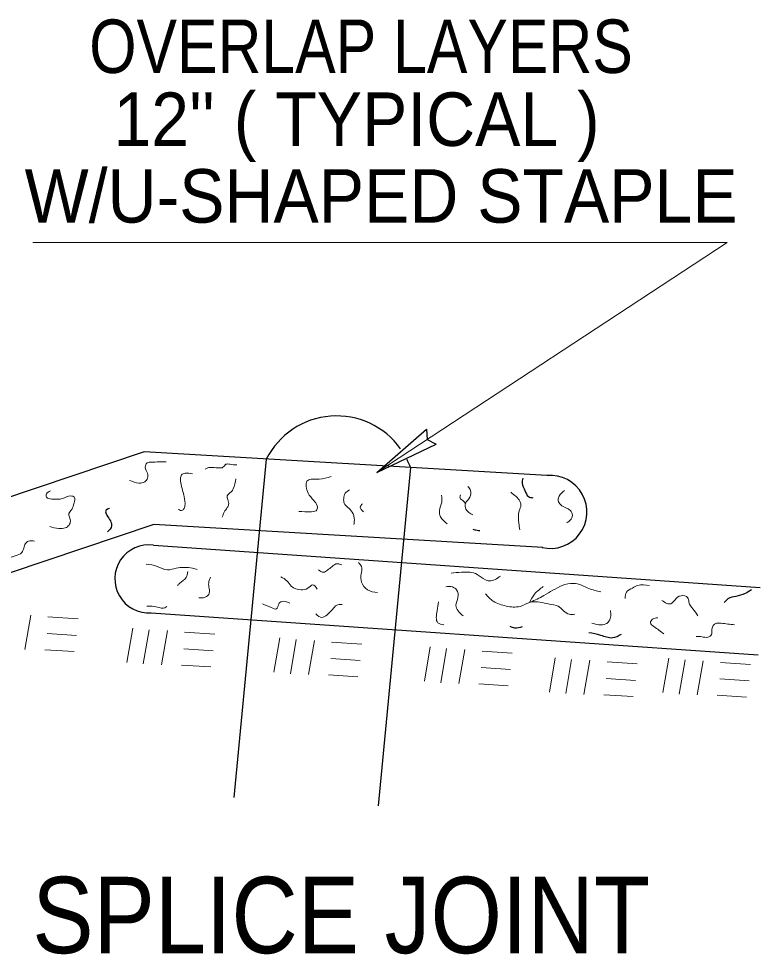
# Model space of a CAD drawing. Extents: x -393 to -23, y 148 to 422.
# Drawn here: x -258.39 to -238.96, y 255.17 to 279.67 of the extents above; entities that cross this region are included whole.
import ezdxf

# ---------------------------------------------------------------- set-up
doc = ezdxf.new("R2010")
doc.units = 0
doc.header["$LTSCALE"] = 0.56
doc.layers.add('1', color=7, linetype='Continuous', lineweight=13)

msp = doc.modelspace()

# ---------------------------------------------------------------- linework, layer by layer
at = {"layer": '1'}
for p, q in [((-258.0217, 273.8112), (-239.8337, 273.8112)), ((-249.0071, 267.7883), (-239.8337, 273.8112)), ((-258.2314, 263.1504), (-258.0772, 264.0466)), ((-257.6262, 264.0031), (-256.8348, 263.9498)), ((-255.5558, 262.8131), (-255.4016, 263.7092)), ((-255.1274, 262.7718), (-254.9731, 263.6679)), ((-254.6517, 262.7491), (-254.4974, 263.6452)), ((-254.0465, 263.6017), (-253.2552, 263.5484)), ((-257.6448, 263.5721), (-256.876, 263.5211)), ((-251.7037, 262.5578), (-251.5493, 263.454)), ((-251.2752, 262.5168), (-251.1209, 263.4128)), ((-250.7996, 262.4938), (-250.6453, 263.39)), ((-250.1943, 263.3466), (-249.4029, 263.2933)), ((-257.7086, 263.1456), (-256.9398, 263.0945)), ((-254.0651, 263.1707), (-253.2963, 263.1197)), ((-247.7633, 262.3229), (-247.609, 263.219)), ((-247.3349, 262.2817), (-247.1805, 263.1778)), ((-246.8593, 262.2589), (-246.7048, 263.155)), ((-246.254, 263.1116), (-245.4627, 263.0583)), ((-250.213, 262.9156), (-249.4442, 262.8645)), ((-244.4885, 262.037), (-244.3342, 262.9331)), ((-244.06, 261.9958), (-243.9057, 262.892)), ((-243.5843, 261.973), (-243.4301, 262.8691)), ((-241.5176, 262.0246), (-241.3632, 262.9207)), ((-241.0892, 261.9834), (-240.9348, 262.8795)), ((-240.6135, 261.9605), (-240.4592, 262.8567)), ((-254.1288, 262.7442), (-253.3602, 262.6932)), ((-246.2726, 262.6807), (-245.5038, 262.6296)), ((-242.9792, 262.8257), (-242.1877, 262.7724)), ((-240.0082, 262.8132), (-239.2168, 262.7599)), ((-250.2767, 262.4891), (-249.5079, 262.438)), ((-242.9978, 262.3947), (-242.229, 262.3436)), ((-240.0268, 262.3823), (-239.258, 262.3312)), ((-246.3363, 262.2541), (-245.5676, 262.2031)), ((-243.0616, 261.9683), (-242.2927, 261.9171)), ((-240.0906, 261.9557), (-239.3217, 261.9046))]:
    msp.add_line(p, q, dxfattribs=at)
at = {"layer": '1', "lineweight": 25}
for p, q in [((-249.0063, 267.7878), (-247.7112, 268.9181)), ((-249.0063, 267.7878), (-247.4543, 268.5268)), ((-251.9067, 268.1347), (-252.7578, 259.2757)), ((-248.1265, 267.9131), (-248.9777, 259.0539)), ((-254.8612, 265.879), (-238.9633, 264.7758)), ((-254.9203, 264.1135), (-239.0224, 263.0104))]:
    msp.add_line(p, q, dxfattribs=at)
for points in [[(-247.7112, 268.9181), (-247.6916, 268.6482), (-247.4543, 268.5268)], [(-244.552, 267.7034), (-255.1068, 268.3225), (-260.7738, 266.4246), (-272.1707, 267.0599)], [(-244.6624, 265.822), (-254.8535, 266.4197), (-260.518, 264.5227), (-272.2756, 265.1781)]]:
    msp.add_lwpolyline(points, dxfattribs=at)
for centre, radius, start, end in [((-250.0647, 267.2035), 2.064, 35.65931, 153.17971), ((-250.0647, 267.2035), 2.064, 20.10884, 26.57195), ((-244.4601, 266.7524), 0.9555, 256.54751, 95.52126), ((-254.9856, 264.9995), 0.8883, 81.95656, 274.21287)]:
    msp.add_arc(centre, radius, start, end, dxfattribs=at)
at = {"layer": '1'}
for points in [[(-254.5245, 268.0683), (-254.9201, 268.0587), (-255.0261, 268.0384), (-255.0763, 267.9217), (-255.0177, 267.7643), (-255.0168, 267.6383), (-255.0865, 267.5453), (-255.2461, 267.5085), (-255.4865, 267.5793)], [(-252.6808, 267.9866), (-252.8617, 267.9997), (-252.9656, 268.0009), (-253.0426, 267.9217), (-253.1353, 267.9045), (-253.3162, 267.9175), (-253.4385, 267.9076), (-253.5028, 267.8703)], [(-253.8348, 267.7548), (-254.0333, 267.7652), (-254.1242, 267.7218), (-254.1521, 267.6116), (-254.1269, 267.4227), (-254.0347, 266.9842), (-254.0505, 266.8642), (-254.1005, 266.7953), (-254.211, 266.819)], [(-253.0595, 266.6172), (-253.0081, 266.7467), (-252.9268, 266.8691), (-252.8937, 266.9441), (-252.9113, 267.076), (-252.9323, 267.1734), (-252.8271, 267.2761), (-252.7711, 267.3617), (-252.7033, 267.6157)], [(-250.2082, 267.6797), (-250.5181, 267.614), (-250.7311, 267.6084), (-250.84, 267.5581), (-250.8579, 267.4167), (-250.8092, 267.2471), (-250.659, 267.0503), (-250.5722, 266.9162), (-250.5782, 266.8083), (-250.7217, 266.7571), (-251.0505, 266.7669)], [(-257.5598, 267.3012), (-257.6628, 267.2242), (-257.6623, 267.1375), (-257.5283, 267.0898), (-257.2404, 267.1056), (-257.026, 267.1718), (-256.9296, 267.1365), (-256.9394, 266.9899), (-257.0035, 266.8182), (-257.0745, 266.7122), (-257.0376, 266.509), (-257.0732, 266.4083), (-257.1713, 266.3352), (-257.3375, 266.321), (-257.58, 266.3702)], [(-249.7215, 267.3292), (-249.8384, 267.2406), (-249.8774, 267.1054), (-249.8632, 266.9827), (-249.77, 266.8696), (-249.6557, 266.7501), (-249.5982, 266.5363), (-249.609, 266.4245)], [(-246.6213, 267.4175), (-246.5529, 267.3155), (-246.5699, 267.1392), (-246.6899, 266.9728), (-246.6736, 266.8281), (-246.493, 266.6762)], [(-245.4997, 267.2663), (-245.363, 267.1534), (-245.2617, 267.0352), (-245.2363, 266.9373), (-245.277, 266.785), (-245.2912, 266.4566), (-245.2605, 266.2801)], [(-244.0945, 267.3135), (-244.2343, 267.1664), (-244.2606, 267.0735), (-244.2147, 266.965), (-244.0932, 266.8752), (-243.965, 266.8107), (-243.8889, 266.6993), (-243.9193, 266.5634), (-244.0371, 266.4663)], [(-247.3153, 267.1892), (-247.3065, 267.0104), (-247.371, 266.791), (-247.339, 266.6273), (-247.166, 266.4415)], [(-246.6779, 266.9629), (-246.7603, 267.0533), (-246.8279, 267.1163), (-246.8154, 267.2018)], [(-249.3877, 266.9673), (-249.4436, 266.8815), (-249.356, 266.756)], [(-258.8997, 265.5425), (-258.6999, 265.545), (-258.482, 265.6022), (-258.3132, 265.6901), (-258.2587, 265.8062), (-258.2127, 265.9234), (-258.1372, 265.9856), (-257.9767, 265.9874)], [(-255.0522, 265.3817), (-254.7624, 265.3277), (-254.4979, 265.2373), (-254.2683, 265.2802), (-253.8392, 265.2782), (-253.7163, 265.249)], [(-249.9279, 265.3665), (-250.0818, 265.39), (-250.1885, 265.3178), (-250.3012, 265.2288), (-250.4104, 265.1743), (-250.5344, 265.2382)], [(-249.488, 265.4327), (-249.4019, 265.2899), (-249.4172, 265.1309), (-249.4116, 264.9177), (-249.2575, 264.7163), (-248.9961, 264.6392)], [(-253.9605, 265.1901), (-254.0059, 265.0338), (-254.1719, 264.8849), (-254.2336, 264.8301)], [(-251.5275, 265.056), (-251.3647, 264.9448), (-251.2521, 264.8082), (-250.9924, 264.7138), (-250.8148, 264.7575), (-250.6896, 264.8409), (-250.5702, 264.7297)], [(-247.0648, 265.1521), (-246.7895, 265.1733), (-246.3787, 265.1165), (-246.1668, 264.9747), (-246.0653, 264.9476), (-245.7668, 265.0751)], [(-253.3676, 265.0418), (-253.4084, 264.9331), (-253.4096, 264.7857), (-253.3987, 264.6284), (-253.5091, 264.5176), (-253.6705, 264.507)], [(-244.9872, 264.3883), (-244.6322, 264.5625), (-244.1517, 264.8244), (-243.8598, 264.8831), (-243.6437, 264.8319), (-243.4522, 264.7484), (-243.1439, 264.6625)], [(-241.867, 264.8173), (-242.1694, 264.8291), (-242.3105, 264.7602), (-242.4725, 264.6542), (-242.5057, 264.4882)], [(-247.2033, 264.7922), (-247.0302, 264.7887), (-246.9205, 264.7131), (-246.8832, 264.5142), (-246.9382, 264.3025), (-246.7477, 264.0283)], [(-246.1633, 264.6054), (-245.9602, 264.4167), (-245.6212, 264.2887), (-245.2577, 264.2798), (-244.9828, 264.3878), (-244.4887, 264.3404), (-244.2601, 264.2837), (-243.968, 264.0734), (-243.825, 264.0727)], [(-245.0103, 264.3732), (-244.8754, 264.6032), (-244.6485, 264.7983)], [(-240.5978, 264.0359), (-240.7282, 264.2133), (-240.8328, 264.3882), (-240.8685, 264.5132), (-241.0375, 264.5598), (-241.2045, 264.4456), (-241.3094, 264.3472), (-241.4082, 264.3567), (-241.5395, 264.4344)], [(-252.0076, 264.3471), (-251.7744, 264.2467), (-251.6387, 264.2162), (-251.5793, 264.3363), (-251.5071, 264.4118), (-251.2908, 264.3607)], [(-249.9188, 264.3329), (-250.0597, 264.3118), (-250.1743, 264.2013), (-250.3133, 264.0627), (-250.4462, 263.9888), (-250.6107, 264.0827)], [(-247.3926, 264.4026), (-247.4282, 264.1673), (-247.4107, 263.8533), (-247.2515, 263.7946)], [(-255.0359, 264.2867), (-254.7567, 264.2599), (-254.5632, 264.2413), (-254.5077, 264.2793)], [(-242.8872, 264.1734), (-242.8832, 264.0342), (-242.9274, 263.8909), (-243.0121, 263.8209), (-243.192, 263.7992), (-243.3742, 263.8427)], [(-241.6439, 263.9802), (-241.7859, 263.9462), (-241.8384, 263.8513), (-241.7564, 263.7567), (-241.4932, 263.5622)], [(-239.6364, 263.796), (-239.9923, 263.8388), (-240.1498, 263.8236), (-240.2076, 263.7641), (-240.2351, 263.6583), (-240.2416, 263.546), (-240.3397, 263.473), (-240.4948, 263.4836), (-240.6412, 263.4934)]]:
    msp.add_spline(points, degree=3, dxfattribs=at)
at = {"layer": '1', "lineweight": 25}
for points in [[(-245.182, 267.6393), (-245.2041, 267.4983), (-245.1308, 267.3133), (-245.0376, 267.1568), (-244.9193, 267.1237)], [(-256.0125, 266.8445), (-256.1135, 266.7847), (-256.0856, 266.6692), (-255.9876, 266.5168), (-255.9608, 266.3882), (-256.0628, 266.2288)], [(-246.4984, 266.3036), (-246.3841, 266.2752), (-246.3111, 266.2682)], [(-239.1972, 264.7127), (-239.3625, 264.6157), (-239.6041, 264.5392), (-239.8096, 264.4765), (-239.9058, 264.3773)], [(-245.5247, 263.7587), (-245.4025, 263.721), (-245.1956, 263.7532)], [(-243.4542, 263.5987), (-243.1485, 263.5303), (-242.8342, 263.4611), (-242.5997, 263.5557)]]:
    msp.add_spline(points, degree=3, dxfattribs=at)

# ---------------------------------------------------------------- texts
at = {"layer": '1'}
for s, height, width, p in [('OVERLAP LAYERS', 1.4, 0.85, (-256.5435, 278.2465)), ("12'' ( TYPICAL )", 1.4, 0.95, (-255.9085, 276.3367)), ('W/U-SHAPED STAPLE', 1.4, 0.95, (-258.2367, 274.3276)), ('SPLICE JOINT', 2, 0.9, (-258.0369, 255.1989))]:
    msp.add_text(s, height=height, dxfattribs=dict(at, width=width)).set_placement(p)

doc.saveas('drawing.dxf')
